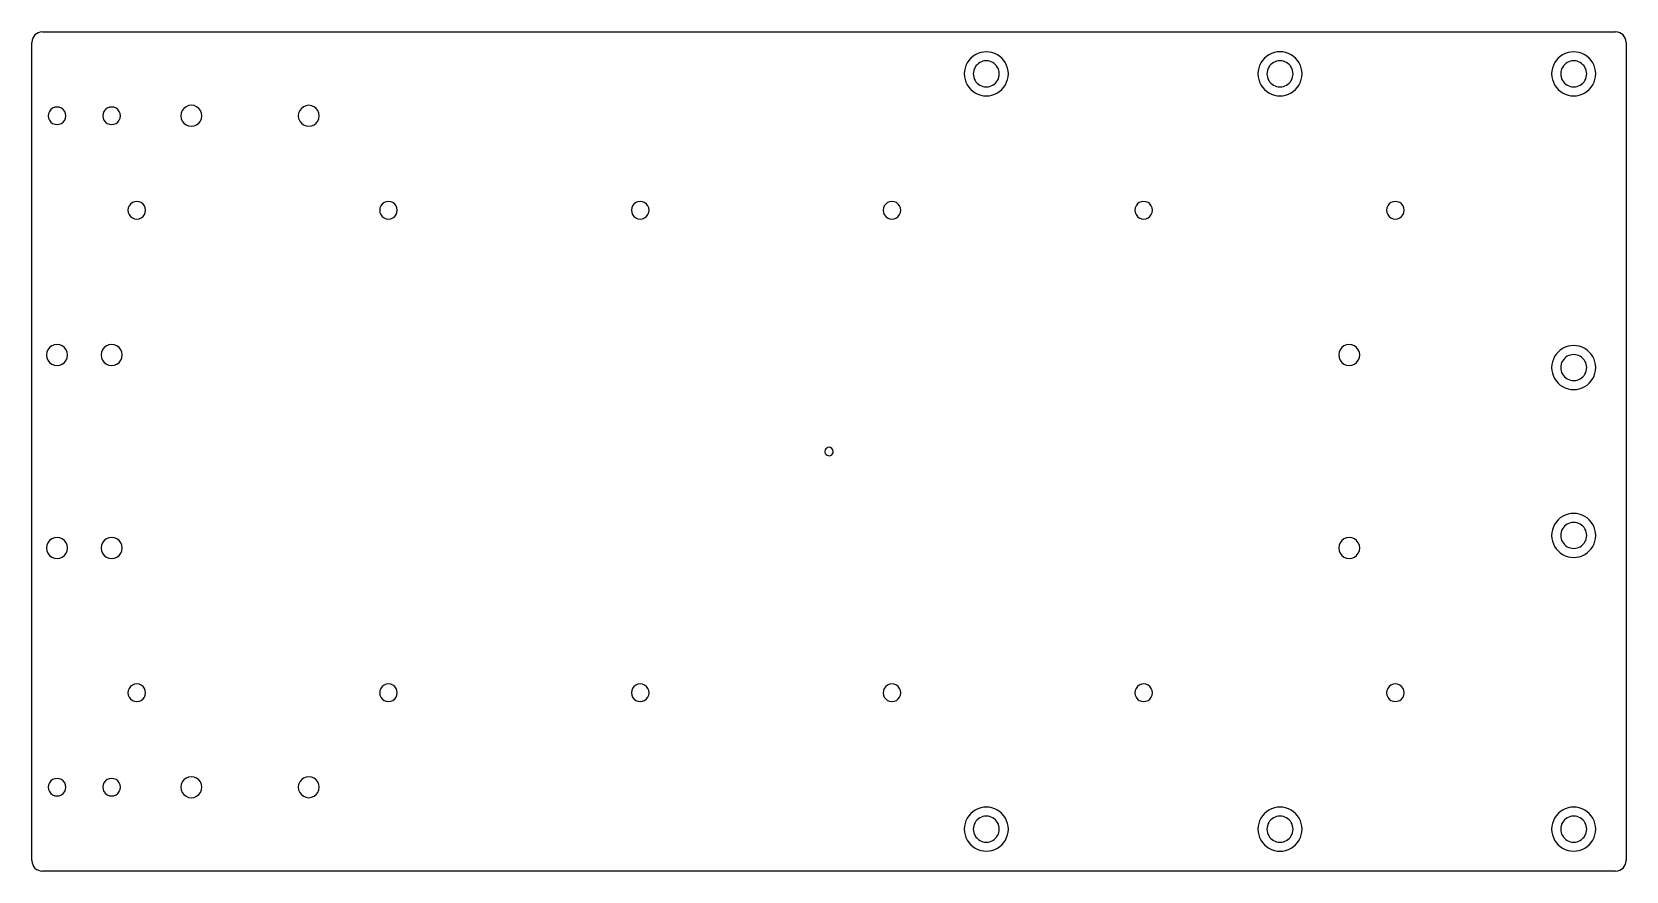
# Model space of a CAD drawing. Extents: x 238 to 618, y 97 to 297.
import ezdxf

# ---------------------------------------------------------------- set-up
doc = ezdxf.new("R2010")
doc.units = 0
doc.layers.add('View003', color=7, linetype='CONTINUOUS')

msp = doc.modelspace()

# ---------------------------------------------------------------- linework, layer by layer
at = {"layer": 'View003', "color": 7}
for points in [[(240.757197, 296.867615), (615.756787, 296.867615)], [(238.257198, 99.36807), (238.257198, 294.367616)], [(618.256782, 294.367616), (618.256782, 99.36807)], [(615.756787, 96.868071), (240.757197, 96.868071)]]:
    msp.add_lwpolyline(points, dxfattribs=at)
for points in [[(468.856833, 286.867619)], [(471.006832, 286.867619)], [(538.856801, 286.867619)], [(541.006804, 286.867619)], [(608.8568, 286.867619)], [(611.006803, 286.867619)], [(246.357195, 276.86762)], [(259.357192, 276.86762)], [(278.757185, 276.86762)], [(306.75718, 276.86762)], [(265.357189, 254.367627)], [(325.356872, 254.367627)], [(385.356857, 254.367627)], [(445.356839, 254.367627)], [(505.356829, 254.367627)], [(565.356798, 254.367627)], [(246.757195, 219.867637)], [(259.757192, 219.867637)], [(554.756799, 219.867637)], [(608.8568, 216.867638)], [(611.006803, 216.867638)], [(428.257003, 197.867845)], [(608.8568, 176.867647)], [(611.006803, 176.867647)], [(246.757195, 173.867649)], [(259.757192, 173.867649)], [(554.756799, 173.867649)], [(265.357189, 139.367659)], [(325.356872, 139.367659)], [(385.356857, 139.367659)], [(445.356839, 139.367659)], [(505.356829, 139.367659)], [(565.356798, 139.367659)], [(246.357195, 116.868065)], [(259.357192, 116.868065)], [(278.757185, 116.868065)], [(306.75718, 116.868065)], [(468.856833, 106.868069)], [(471.006832, 106.868069)], [(538.856801, 106.868069)], [(541.006804, 106.868069)], [(608.8568, 106.868069)], [(611.006803, 106.868069)]]:
    msp.add_lwpolyline(points, close=True, dxfattribs=at)
for points in [[(240.757197, 296.867615), (239.376486, 296.867615), (238.257198, 295.748327), (238.257198, 294.367616)], [(618.256782, 294.367616), (618.256781, 295.748325), (617.137497, 296.867612), (615.756787, 296.867615)], [(463.131834, 291.414251), (461.507478, 290.476429), (460.506834, 288.743263), (460.506834, 286.867619)], [(464.206835, 289.552297), (463.247692, 288.998535), (462.656835, 287.975142), (462.656835, 286.867619)], [(468.381832, 291.414251), (466.757477, 292.352073), (464.756189, 292.352073), (463.131834, 291.414251)], [(467.306834, 289.552297), (466.347691, 290.106058), (465.165978, 290.106058), (464.206835, 289.552297)], [(468.856833, 286.867619), (468.856833, 287.975142), (468.265977, 288.998535), (467.306834, 289.552297)], [(471.006832, 286.867619), (471.006832, 288.743263), (470.006188, 290.476429), (468.381832, 291.414251)], [(533.12966, 291.420462), (531.504212, 290.480983), (530.504152, 288.745036), (530.506818, 286.867619)], [(534.204593, 289.5587), (533.244324, 289.003229), (532.654071, 287.976969), (532.656821, 286.867619)], [(538.383962, 291.420462), (536.758513, 292.359941), (534.755109, 292.359941), (533.12966, 291.420462)], [(537.309028, 289.5587), (536.348759, 290.11417), (535.164863, 290.11417), (534.204593, 289.5587)], [(538.856801, 286.867619), (538.859551, 287.976969), (538.269298, 289.003229), (537.309028, 289.5587)], [(541.006804, 286.867619), (541.00947, 288.745036), (540.00941, 290.480983), (538.383962, 291.420462)], [(603.131794, 291.414258), (601.507436, 290.476434), (600.50679, 288.743265), (600.50679, 286.867619)], [(604.206795, 289.5523), (603.247651, 288.998538), (602.656794, 287.975143), (602.656794, 286.867619)], [(608.3818, 291.414258), (606.757442, 292.352081), (604.756151, 292.352081), (603.131794, 291.414258)], [(607.306798, 289.5523), (606.347654, 290.106062), (605.16594, 290.106062), (604.206795, 289.5523)], [(608.8568, 286.867619), (608.8568, 287.975143), (608.265943, 288.998538), (607.306798, 289.5523)], [(611.006803, 286.867619), (611.006803, 288.743265), (610.006158, 290.476434), (608.3818, 291.414258)], [(460.506834, 286.867619), (460.506834, 284.991975), (461.507478, 283.258808), (463.131834, 282.320987)], [(462.656835, 286.867619), (462.656378, 285.759791), (463.247134, 284.73592), (464.206465, 284.181873)], [(467.307204, 284.181873), (468.266535, 284.73592), (468.857291, 285.759791), (468.856833, 286.867619)], [(468.381832, 282.320987), (470.006188, 283.258808), (471.006832, 284.991975), (471.006832, 286.867619)], [(530.506818, 286.867619), (530.504152, 284.990201), (531.504212, 283.254254), (533.12966, 282.314775)], [(532.656821, 286.867619), (532.65411, 285.758294), (533.244371, 284.732074), (534.204625, 284.176627)], [(537.308997, 284.176627), (538.269251, 284.732074), (538.859512, 285.758294), (538.856801, 286.867619)], [(538.383962, 282.314775), (540.00941, 283.254254), (541.00947, 284.990201), (541.006804, 286.867619)], [(600.50679, 286.867619), (600.50679, 284.991972), (601.507436, 283.258803), (603.131794, 282.32098)], [(602.656794, 286.867619), (602.656794, 285.760094), (603.247651, 284.7367), (604.206795, 284.182937)], [(607.306798, 284.182937), (608.265943, 284.7367), (608.8568, 285.760094), (608.8568, 286.867619)], [(608.3818, 282.32098), (610.006158, 283.258803), (611.006803, 284.991972), (611.006803, 286.867619)], [(463.131834, 282.320987), (464.756189, 281.383165), (466.757477, 281.383165), (468.381832, 282.320987)], [(464.206465, 284.181873), (465.165796, 283.627827), (466.347873, 283.627827), (467.307204, 284.181873)], [(533.12966, 282.314775), (534.755109, 281.375296), (536.758513, 281.375296), (538.383962, 282.314775)], [(534.204625, 284.176627), (535.164878, 283.621181), (536.348743, 283.621181), (537.308997, 284.176627)], [(603.131794, 282.32098), (604.756151, 281.383156), (606.757442, 281.383156), (608.3818, 282.32098)], [(604.206795, 284.182937), (605.16594, 283.629175), (606.347654, 283.629175), (607.306798, 284.182937)], [(243.207196, 278.686273), (242.557454, 278.311144), (242.157197, 277.617878), (242.157197, 276.86762)], [(245.307196, 278.686273), (244.657454, 279.061402), (243.856938, 279.061402), (243.207196, 278.686273)], [(246.357195, 276.86762), (246.357195, 277.617878), (245.956938, 278.311144), (245.307196, 278.686273)], [(256.207192, 278.686274), (255.55745, 278.311145), (255.157192, 277.617878), (255.157192, 276.86762)], [(258.307192, 278.686274), (257.65745, 279.061403), (256.856934, 279.061403), (256.207192, 278.686274)], [(259.357192, 276.86762), (259.357192, 277.617878), (258.956934, 278.311145), (258.307192, 278.686274)], [(275.006523, 279.0346), (274.232684, 278.587507), (273.756366, 277.761332), (273.757189, 276.86762)], [(277.507851, 279.0346), (276.734011, 279.481693), (275.780363, 279.481693), (275.006523, 279.0346)], [(278.757185, 276.86762), (278.758008, 277.761332), (278.281691, 278.587507), (277.507851, 279.0346)], [(303.00718, 279.032684), (302.233678, 278.586102), (301.757181, 277.760784), (301.757181, 276.86762)], [(305.50718, 279.032684), (304.733677, 279.479265), (303.780683, 279.479265), (303.00718, 279.032684)], [(306.75718, 276.86762), (306.75718, 277.760784), (306.280682, 278.586102), (305.50718, 279.032684)], [(242.157197, 276.86762), (242.157197, 276.117363), (242.557454, 275.424096), (243.207196, 275.048968)], [(243.207196, 275.048968), (243.856938, 274.673839), (244.657454, 274.673839), (245.307196, 275.048968)], [(245.307196, 275.048968), (245.956938, 275.424096), (246.357195, 276.117363), (246.357195, 276.86762)], [(255.157192, 276.86762), (255.157192, 276.117363), (255.55745, 275.424096), (256.207192, 275.048967)], [(256.207192, 275.048967), (256.856934, 274.673838), (257.65745, 274.673838), (258.307192, 275.048967)], [(258.307192, 275.048967), (258.956934, 275.424096), (259.357192, 276.117363), (259.357192, 276.86762)], [(273.757189, 276.86762), (273.756366, 275.973909), (274.232684, 275.147734), (275.006523, 274.700641)], [(275.006523, 274.700641), (275.780363, 274.253547), (276.734011, 274.253547), (277.507851, 274.700641)], [(277.507851, 274.700641), (278.281691, 275.147734), (278.758008, 275.973909), (278.757185, 276.86762)], [(301.757181, 276.86762), (301.757181, 275.974457), (302.233678, 275.149139), (303.00718, 274.702557)], [(303.00718, 274.702557), (303.780683, 274.255975), (304.733677, 274.255975), (305.50718, 274.702557)], [(305.50718, 274.702557), (306.280682, 275.149139), (306.75718, 275.974457), (306.75718, 276.86762)], [(262.206664, 256.187801), (261.556654, 255.812266), (261.156539, 255.118319), (261.157192, 254.367627)], [(264.307717, 256.187801), (263.657707, 256.563336), (262.856673, 256.563336), (262.206664, 256.187801)], [(265.357189, 254.367627), (265.357842, 255.118319), (264.957727, 255.812266), (264.307717, 256.187801)], [(322.206347, 256.187801), (321.556337, 255.812266), (321.156222, 255.118319), (321.156875, 254.367627)], [(324.3074, 256.187801), (323.65739, 256.563336), (322.856357, 256.563336), (322.206347, 256.187801)], [(325.356872, 254.367627), (325.357525, 255.118319), (324.95741, 255.812266), (324.3074, 256.187801)], [(382.206857, 256.18628), (381.557115, 255.811151), (381.156857, 255.117884), (381.156857, 254.367627)], [(384.306857, 256.18628), (383.657115, 256.561409), (382.856599, 256.561409), (382.206857, 256.18628)], [(385.356857, 254.367627), (385.356857, 255.117884), (384.956599, 255.811151), (384.306857, 256.18628)], [(442.206314, 256.187801), (441.556304, 255.812266), (441.156189, 255.118319), (441.156842, 254.367627)], [(444.307367, 256.187801), (443.657357, 256.563336), (442.856324, 256.563336), (442.206314, 256.187801)], [(445.356839, 254.367627), (445.357492, 255.118319), (444.957377, 255.812266), (444.307367, 256.187801)], [(502.205972, 256.188764), (501.555792, 255.812972), (501.155769, 255.118594), (501.156835, 254.367627)], [(504.307692, 256.188764), (503.657513, 256.564556), (502.856151, 256.564556), (502.205972, 256.188764)], [(505.356829, 254.367627), (505.357896, 255.118594), (504.957872, 255.812972), (504.307692, 256.188764)], [(562.205941, 256.188764), (561.555761, 255.812972), (561.155738, 255.118594), (561.156804, 254.367627)], [(564.307661, 256.188764), (563.657482, 256.564556), (562.85612, 256.564556), (562.205941, 256.188764)], [(565.356798, 254.367627), (565.357865, 255.118594), (564.957841, 255.812972), (564.307661, 256.188764)], [(261.157192, 254.367627), (261.156539, 253.616935), (261.556654, 252.922987), (262.206664, 252.547452)], [(262.206664, 252.547452), (262.856673, 252.171918), (263.657707, 252.171918), (264.307717, 252.547452)], [(264.307717, 252.547452), (264.957727, 252.922987), (265.357842, 253.616935), (265.357189, 254.367627)], [(321.156875, 254.367627), (321.156222, 253.616935), (321.556337, 252.922987), (322.206347, 252.547452)], [(322.206347, 252.547452), (322.856357, 252.171918), (323.65739, 252.171918), (324.3074, 252.547452)], [(324.3074, 252.547452), (324.95741, 252.922987), (325.357525, 253.616935), (325.356872, 254.367627)], [(381.156857, 254.367627), (381.156857, 253.617369), (381.557115, 252.924102), (382.206857, 252.548973)], [(382.206857, 252.548973), (382.856599, 252.173845), (383.657115, 252.173845), (384.306857, 252.548973)], [(384.306857, 252.548973), (384.956599, 252.924102), (385.356857, 253.617369), (385.356857, 254.367627)], [(441.156842, 254.367627), (441.156189, 253.616935), (441.556304, 252.922987), (442.206314, 252.547452)], [(442.206314, 252.547452), (442.856324, 252.171918), (443.657357, 252.171918), (444.307367, 252.547452)], [(444.307367, 252.547452), (444.957377, 252.922987), (445.357492, 253.616935), (445.356839, 254.367627)], [(501.156835, 254.367627), (501.155769, 253.61666), (501.555792, 252.922281), (502.205972, 252.546489)], [(502.205972, 252.546489), (502.856151, 252.170698), (503.657513, 252.170698), (504.307692, 252.546489)], [(504.307692, 252.546489), (504.957872, 252.922281), (505.357896, 253.61666), (505.356829, 254.367627)], [(561.156804, 254.367627), (561.155738, 253.61666), (561.555761, 252.922281), (562.205941, 252.546489)], [(562.205941, 252.546489), (562.85612, 252.170698), (563.657482, 252.170698), (564.307661, 252.546489)], [(564.307661, 252.546489), (564.957841, 252.922281), (565.357865, 253.61666), (565.356798, 254.367627)], [(243.006864, 222.033658), (242.233193, 221.58682), (241.756786, 220.761074), (241.757197, 219.867637)], [(245.507527, 222.033658), (244.733856, 222.480495), (243.780535, 222.480495), (243.006864, 222.033658)], [(246.757195, 219.867637), (246.757606, 220.761074), (246.281199, 221.58682), (245.507527, 222.033658)], [(256.007192, 222.0327), (255.23369, 221.586118), (254.757192, 220.7608), (254.757192, 219.867637)], [(258.507192, 222.0327), (257.733689, 222.479282), (256.780695, 222.479282), (256.007192, 222.0327)], [(259.757192, 219.867637), (259.757192, 220.7608), (259.280694, 221.586118), (258.507192, 222.0327)], [(551.005358, 222.036877), (550.231121, 221.58918), (549.755017, 220.761993), (549.756811, 219.867637)], [(553.508252, 222.036877), (552.734014, 222.484574), (551.779596, 222.484574), (551.005358, 222.036877)], [(554.756799, 219.867637), (554.758593, 220.761993), (554.282489, 221.58918), (553.508252, 222.036877)], [(603.131794, 221.414277), (601.507436, 220.476454), (600.50679, 218.743285), (600.50679, 216.867638)], [(608.3818, 221.414277), (606.757442, 222.352101), (604.756151, 222.352101), (603.131794, 221.414277)], [(611.006803, 216.867638), (611.006803, 218.743285), (610.006158, 220.476454), (608.3818, 221.414277)], [(241.757197, 219.867637), (241.756786, 218.974199), (242.233193, 218.148453), (243.006864, 217.701615)], [(243.006864, 217.701615), (243.780535, 217.254778), (244.733856, 217.254778), (245.507527, 217.701615)], [(245.507527, 217.701615), (246.281199, 218.148453), (246.757606, 218.974199), (246.757195, 219.867637)], [(254.757192, 219.867637), (254.757192, 218.974473), (255.23369, 218.149155), (256.007192, 217.702573)], [(256.007192, 217.702573), (256.780695, 217.255992), (257.733689, 217.255992), (258.507192, 217.702573)], [(258.507192, 217.702573), (259.280694, 218.149155), (259.757192, 218.974473), (259.757192, 219.867637)], [(549.756811, 219.867637), (549.755017, 218.97328), (550.231121, 218.146093), (551.005358, 217.698396)], [(551.005358, 217.698396), (551.779596, 217.2507), (552.734014, 217.2507), (553.508252, 217.698396)], [(553.508252, 217.698396), (554.282489, 218.146093), (554.758593, 218.97328), (554.756799, 219.867637)], [(600.50679, 216.867638), (600.50679, 214.991991), (601.507436, 213.258822), (603.131794, 212.320999)], [(604.206795, 219.552319), (603.247651, 218.998557), (602.656794, 217.975163), (602.656794, 216.867638)], [(602.656794, 216.867638), (602.656794, 215.760114), (603.247651, 214.736719), (604.206795, 214.182957)], [(607.306798, 219.552319), (606.347654, 220.106082), (605.16594, 220.106082), (604.206795, 219.552319)], [(608.8568, 216.867638), (608.8568, 217.975163), (608.265943, 218.998557), (607.306798, 219.552319)], [(607.306798, 214.182957), (608.265943, 214.736719), (608.8568, 215.760114), (608.8568, 216.867638)], [(608.3818, 212.320999), (610.006158, 213.258822), (611.006803, 214.991991), (611.006803, 216.867638)], [(604.206795, 214.182957), (605.16594, 213.629195), (606.347654, 213.629195), (607.306798, 214.182957)], [(603.131794, 212.320999), (604.756151, 211.383176), (606.757442, 211.383176), (608.3818, 212.320999)], [(428.257003, 197.867845), (427.852541, 197.867845), (427.487905, 197.624203), (427.333124, 197.250528)], [(429.257003, 196.867845), (429.257003, 197.42013), (428.809288, 197.867845), (428.257003, 197.867845)], [(427.333124, 197.250528), (427.178343, 196.876854), (427.263899, 196.446736), (427.549897, 196.160739)], [(427.549897, 196.160739), (427.835895, 195.874741), (428.266012, 195.789185), (428.639686, 195.943966)], [(428.639686, 195.943966), (429.013361, 196.098747), (429.257003, 196.463383), (429.257003, 196.867845)], [(603.131794, 181.414286), (601.507436, 180.476463), (600.50679, 178.743294), (600.50679, 176.867647)], [(604.206795, 179.552329), (603.247651, 178.998566), (602.656794, 177.975172), (602.656794, 176.867647)], [(608.3818, 181.414286), (606.757442, 182.35211), (604.756151, 182.35211), (603.131794, 181.414286)], [(607.306798, 179.552329), (606.347654, 180.106091), (605.16594, 180.106091), (604.206795, 179.552329)], [(608.8568, 176.867647), (608.8568, 177.975172), (608.265943, 178.998566), (607.306798, 179.552329)], [(611.006803, 176.867647), (611.006803, 178.743294), (610.006158, 180.476463), (608.3818, 181.414286)], [(243.006864, 176.03367), (242.233193, 175.586833), (241.756786, 174.761086), (241.757197, 173.867649)], [(245.507527, 176.03367), (244.733856, 176.480508), (243.780535, 176.480508), (243.006864, 176.03367)], [(246.757195, 173.867649), (246.757606, 174.761086), (246.281199, 175.586833), (245.507527, 176.03367)], [(256.007192, 176.032712), (255.23369, 175.58613), (254.757192, 174.760813), (254.757192, 173.867649)], [(258.507192, 176.032712), (257.733689, 176.479294), (256.780695, 176.479294), (256.007192, 176.032712)], [(259.757192, 173.867649), (259.757192, 174.760813), (259.280694, 175.58613), (258.507192, 176.032712)], [(551.005358, 176.036889), (550.231121, 175.589193), (549.755017, 174.762005), (549.756811, 173.867649)], [(553.508252, 176.036889), (552.734014, 176.484586), (551.779596, 176.484586), (551.005358, 176.036889)], [(554.756799, 173.867649), (554.758593, 174.762005), (554.282489, 175.589193), (553.508252, 176.036889)], [(600.50679, 176.867647), (600.50679, 174.992001), (601.507436, 173.258832), (603.131794, 172.321008)], [(602.656794, 176.867647), (602.656794, 175.760123), (603.247651, 174.736728), (604.206795, 174.182966)], [(607.306798, 174.182966), (608.265943, 174.736728), (608.8568, 175.760123), (608.8568, 176.867647)], [(608.3818, 172.321008), (610.006158, 173.258832), (611.006803, 174.992001), (611.006803, 176.867647)], [(241.757197, 173.867649), (241.756786, 172.974211), (242.233193, 172.148465), (243.006864, 171.701628)], [(243.006864, 171.701628), (243.780535, 171.25479), (244.733856, 171.25479), (245.507527, 171.701628)], [(245.507527, 171.701628), (246.281199, 172.148465), (246.757606, 172.974211), (246.757195, 173.867649)], [(254.757192, 173.867649), (254.757192, 172.974485), (255.23369, 172.149168), (256.007192, 171.702586)], [(256.007192, 171.702586), (256.780695, 171.256004), (257.733689, 171.256004), (258.507192, 171.702586)], [(258.507192, 171.702586), (259.280694, 172.149168), (259.757192, 172.974485), (259.757192, 173.867649)], [(549.756811, 173.867649), (549.755017, 172.973293), (550.231121, 172.146105), (551.005358, 171.698409)], [(551.005358, 171.698409), (551.779596, 171.250712), (552.734014, 171.250712), (553.508252, 171.698409)], [(553.508252, 171.698409), (554.282489, 172.146105), (554.758593, 172.973293), (554.756799, 173.867649)], [(603.131794, 172.321008), (604.756151, 171.383185), (606.757442, 171.383185), (608.3818, 172.321008)], [(604.206795, 174.182966), (605.16594, 173.629204), (606.347654, 173.629204), (607.306798, 174.182966)], [(262.206664, 141.187833), (261.556654, 140.812299), (261.156539, 140.118351), (261.157192, 139.367659)], [(264.307717, 141.187833), (263.657707, 141.563368), (262.856673, 141.563368), (262.206664, 141.187833)], [(265.357189, 139.367659), (265.357842, 140.118351), (264.957727, 140.812299), (264.307717, 141.187833)], [(322.206347, 141.187833), (321.556337, 140.812299), (321.156222, 140.118351), (321.156875, 139.367659)], [(324.3074, 141.187833), (323.65739, 141.563368), (322.856357, 141.563368), (322.206347, 141.187833)], [(325.356872, 139.367659), (325.357525, 140.118351), (324.95741, 140.812299), (324.3074, 141.187833)], [(382.206857, 141.186312), (381.557115, 140.811183), (381.156857, 140.117917), (381.156857, 139.367659)], [(384.306857, 141.186312), (383.657115, 141.561441), (382.856599, 141.561441), (382.206857, 141.186312)], [(385.356857, 139.367659), (385.356857, 140.117917), (384.956599, 140.811183), (384.306857, 141.186312)], [(442.206314, 141.187833), (441.556304, 140.812299), (441.156189, 140.118351), (441.156842, 139.367659)], [(444.307367, 141.187833), (443.657357, 141.563368), (442.856324, 141.563368), (442.206314, 141.187833)], [(445.356839, 139.367659), (445.357492, 140.118351), (444.957377, 140.812299), (444.307367, 141.187833)], [(502.205972, 141.188796), (501.555792, 140.813005), (501.155769, 140.118626), (501.156835, 139.367659)], [(504.307692, 141.188796), (503.657513, 141.564588), (502.856151, 141.564588), (502.205972, 141.188796)], [(505.356829, 139.367659), (505.357896, 140.118626), (504.957872, 140.813005), (504.307692, 141.188796)], [(562.205941, 141.188796), (561.555761, 140.813005), (561.155738, 140.118626), (561.156804, 139.367659)], [(564.307661, 141.188796), (563.657482, 141.564588), (562.85612, 141.564588), (562.205941, 141.188796)], [(565.356798, 139.367659), (565.357865, 140.118626), (564.957841, 140.813005), (564.307661, 141.188796)], [(261.157192, 139.367659), (261.156539, 138.616967), (261.556654, 137.923019), (262.206664, 137.547484)], [(262.206664, 137.547484), (262.856673, 137.17195), (263.657707, 137.17195), (264.307717, 137.547484)], [(264.307717, 137.547484), (264.957727, 137.923019), (265.357842, 138.616967), (265.357189, 139.367659)], [(321.156875, 139.367659), (321.156222, 138.616967), (321.556337, 137.923019), (322.206347, 137.547484)], [(322.206347, 137.547484), (322.856357, 137.17195), (323.65739, 137.17195), (324.3074, 137.547484)], [(324.3074, 137.547484), (324.95741, 137.923019), (325.357525, 138.616967), (325.356872, 139.367659)], [(381.156857, 139.367659), (381.156857, 138.617401), (381.557115, 137.924134), (382.206857, 137.549005)], [(382.206857, 137.549005), (382.856599, 137.173877), (383.657115, 137.173877), (384.306857, 137.549005)], [(384.306857, 137.549005), (384.956599, 137.924134), (385.356857, 138.617401), (385.356857, 139.367659)], [(441.156842, 139.367659), (441.156189, 138.616967), (441.556304, 137.923019), (442.206314, 137.547484)], [(442.206314, 137.547484), (442.856324, 137.17195), (443.657357, 137.17195), (444.307367, 137.547484)], [(444.307367, 137.547484), (444.957377, 137.923019), (445.357492, 138.616967), (445.356839, 139.367659)], [(501.156835, 139.367659), (501.155769, 138.616692), (501.555792, 137.922313), (502.205972, 137.546521)], [(502.205972, 137.546521), (502.856151, 137.17073), (503.657513, 137.17073), (504.307692, 137.546521)], [(504.307692, 137.546521), (504.957872, 137.922313), (505.357896, 138.616692), (505.356829, 139.367659)], [(561.156804, 139.367659), (561.155738, 138.616692), (561.555761, 137.922313), (562.205941, 137.546521)], [(562.205941, 137.546521), (562.85612, 137.17073), (563.657482, 137.17073), (564.307661, 137.546521)], [(564.307661, 137.546521), (564.957841, 137.922313), (565.357865, 138.616692), (565.356798, 139.367659)], [(243.207196, 118.686718), (242.557454, 118.311589), (242.157197, 117.618322), (242.157197, 116.868065)], [(245.307196, 118.686718), (244.657454, 119.061846), (243.856938, 119.061846), (243.207196, 118.686718)], [(246.357195, 116.868065), (246.357195, 117.618322), (245.956938, 118.311589), (245.307196, 118.686718)], [(256.207192, 118.686718), (255.55745, 118.311589), (255.157192, 117.618322), (255.157192, 116.868065)], [(258.307192, 118.686718), (257.65745, 119.061847), (256.856934, 119.061847), (256.207192, 118.686718)], [(259.357192, 116.868065), (259.357192, 117.618322), (258.956934, 118.311589), (258.307192, 118.686718)], [(275.006523, 119.035044), (274.232684, 118.587951), (273.756366, 117.761776), (273.757189, 116.868065)], [(277.507851, 119.035044), (276.734011, 119.482138), (275.780363, 119.482138), (275.006523, 119.035044)], [(278.757185, 116.868065), (278.758008, 117.761776), (278.281691, 118.587951), (277.507851, 119.035044)], [(303.00718, 119.033128), (302.233678, 118.586546), (301.757181, 117.761228), (301.757181, 116.868065)], [(305.50718, 119.033128), (304.733677, 119.47971), (303.780683, 119.47971), (303.00718, 119.033128)], [(306.75718, 116.868065), (306.75718, 117.761228), (306.280682, 118.586546), (305.50718, 119.033128)], [(242.157197, 116.868065), (242.157197, 116.117807), (242.557454, 115.424541), (243.207196, 115.049412)], [(243.207196, 115.049412), (243.856938, 114.674283), (244.657454, 114.674283), (245.307196, 115.049412)], [(245.307196, 115.049412), (245.956938, 115.424541), (246.357195, 116.117807), (246.357195, 116.868065)], [(255.157192, 116.868065), (255.157192, 116.117807), (255.55745, 115.42454), (256.207192, 115.049411)], [(256.207192, 115.049411), (256.856934, 114.674282), (257.65745, 114.674282), (258.307192, 115.049411)], [(258.307192, 115.049411), (258.956934, 115.42454), (259.357192, 116.117807), (259.357192, 116.868065)], [(273.757189, 116.868065), (273.756366, 115.974353), (274.232684, 115.148178), (275.006523, 114.701085)], [(275.006523, 114.701085), (275.780363, 114.253992), (276.734011, 114.253992), (277.507851, 114.701085)], [(277.507851, 114.701085), (278.281691, 115.148178), (278.758008, 115.974353), (278.757185, 116.868065)], [(301.757181, 116.868065), (301.757181, 115.974901), (302.233678, 115.149583), (303.00718, 114.703001)], [(303.00718, 114.703001), (303.780683, 114.25642), (304.733677, 114.25642), (305.50718, 114.703001)], [(305.50718, 114.703001), (306.280682, 115.149583), (306.75718, 115.974901), (306.75718, 116.868065)], [(463.131834, 111.414701), (461.507478, 110.476879), (460.506834, 108.743713), (460.506834, 106.868069)], [(468.381832, 111.414701), (466.757477, 112.352523), (464.756189, 112.352523), (463.131834, 111.414701)], [(471.006832, 106.868069), (471.006832, 108.743713), (470.006188, 110.476879), (468.381832, 111.414701)], [(533.12966, 111.420912), (531.504212, 110.481433), (530.504152, 108.745486), (530.506818, 106.868069)], [(538.383962, 111.420912), (536.758513, 112.360391), (534.755109, 112.360391), (533.12966, 111.420912)], [(541.006804, 106.868069), (541.00947, 108.745486), (540.00941, 110.481433), (538.383962, 111.420912)], [(603.131794, 111.414708), (601.507436, 110.476885), (600.50679, 108.743716), (600.50679, 106.868069)], [(608.3818, 111.414708), (606.757442, 112.352531), (604.756151, 112.352531), (603.131794, 111.414708)], [(611.006803, 106.868069), (611.006803, 108.743716), (610.006158, 110.476885), (608.3818, 111.414708)], [(460.506834, 106.868069), (460.506834, 104.992425), (461.507478, 103.259259), (463.131834, 102.321437)], [(462.656835, 106.868069), (462.656378, 105.760241), (463.247134, 104.73637), (464.206465, 104.182324)], [(464.206835, 109.552747), (463.247692, 108.998985), (462.656835, 107.975592), (462.656835, 106.868069)], [(467.306834, 109.552747), (466.347691, 110.106508), (465.165978, 110.106508), (464.206835, 109.552747)], [(468.856833, 106.868069), (468.856833, 107.975592), (468.265977, 108.998985), (467.306834, 109.552747)], [(467.307204, 104.182324), (468.266535, 104.73637), (468.857291, 105.760241), (468.856833, 106.868069)], [(468.381832, 102.321437), (470.006188, 103.259259), (471.006832, 104.992425), (471.006832, 106.868069)], [(530.506818, 106.868069), (530.504152, 104.990651), (531.504212, 103.254705), (533.12966, 102.315226)], [(534.204593, 109.55915), (533.244324, 109.00368), (532.654071, 107.977419), (532.656821, 106.868069)], [(532.656821, 106.868069), (532.65411, 105.758744), (533.244371, 104.732524), (534.204625, 104.177078)], [(537.309028, 109.55915), (536.348759, 110.114621), (535.164863, 110.114621), (534.204593, 109.55915)], [(537.308997, 104.177078), (538.269251, 104.732524), (538.859512, 105.758744), (538.856801, 106.868069)], [(538.856801, 106.868069), (538.859551, 107.977419), (538.269298, 109.00368), (537.309028, 109.55915)], [(538.383962, 102.315226), (540.00941, 103.254705), (541.00947, 104.990651), (541.006804, 106.868069)], [(600.50679, 106.868069), (600.50679, 104.992422), (601.507436, 103.259253), (603.131794, 102.32143)], [(604.206795, 109.55275), (603.247651, 108.998988), (602.656794, 107.975593), (602.656794, 106.868069)], [(602.656794, 106.868069), (602.656794, 105.760545), (603.247651, 104.73715), (604.206795, 104.183388)], [(607.306798, 109.55275), (606.347654, 110.106512), (605.16594, 110.106512), (604.206795, 109.55275)], [(608.8568, 106.868069), (608.8568, 107.975593), (608.265943, 108.998988), (607.306798, 109.55275)], [(607.306798, 104.183388), (608.265943, 104.73715), (608.8568, 105.760545), (608.8568, 106.868069)], [(608.3818, 102.32143), (610.006158, 103.259253), (611.006803, 104.992422), (611.006803, 106.868069)], [(464.206465, 104.182324), (465.165796, 103.628277), (466.347873, 103.628277), (467.307204, 104.182324)], [(534.204625, 104.177078), (535.164878, 103.621631), (536.348743, 103.621631), (537.308997, 104.177078)], [(604.206795, 104.183388), (605.16594, 103.629625), (606.347654, 103.629625), (607.306798, 104.183388)], [(238.257198, 99.36807), (238.257198, 98.705029), (238.52059, 98.069144), (238.989431, 97.600304)], [(463.131834, 102.321437), (464.756189, 101.383615), (466.757477, 101.383615), (468.381832, 102.321437)], [(533.12966, 102.315226), (534.755109, 101.375747), (536.758513, 101.375747), (538.383962, 102.315226)], [(603.131794, 102.32143), (604.756151, 101.383607), (606.757442, 101.383607), (608.3818, 102.32143)], [(615.756787, 96.868071), (617.137497, 96.868073), (618.256782, 97.987361), (618.256782, 99.36807)], [(238.989431, 97.600304), (239.458271, 97.131463), (240.094156, 96.868071), (240.757197, 96.868071)]]:
    msp.add_open_spline(points, degree=3, dxfattribs=at)

doc.saveas('drawing.dxf')
